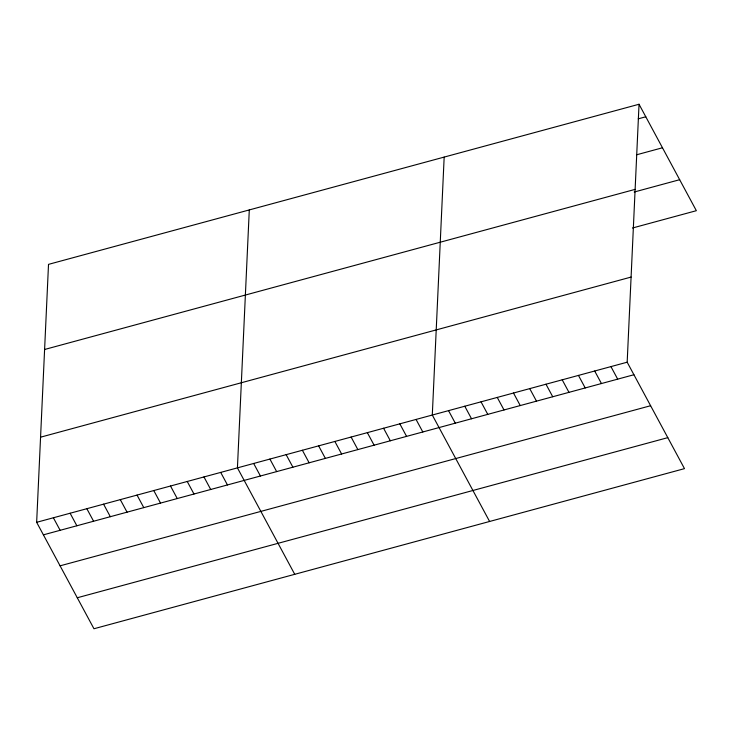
<?xml version="1.0" encoding="UTF-8"?>
<svg xmlns="http://www.w3.org/2000/svg" width="733" height="733" viewBox="0 0 733 733"><rect width="100%" height="100%" fill="white"/><g stroke="black" fill="none" stroke-linecap="round" stroke-linejoin="round"><path stroke-width="1.1" d="M639.039 104.251L627.173 362.203L684.485 468.634L93.961 628.749L36.65 522.308L48.515 264.366L639.039 104.251L696.35 210.692L632.478 228.009M249.293 209.922L237.428 467.874L294.739 574.315M444.171 157.091L432.296 415.034L489.607 521.475M638.214 118.838L645.791 116.785M636.491 154.819L662.476 147.773M44.603 349.485L635.126 189.371M634.192 192.028L679.665 179.704M40.562 437.189L631.086 277.074M36.65 522.308L627.173 362.203M43.403 534.843L633.926 374.737M60.088 565.83L650.611 405.725M77.277 597.761L667.8 437.647M610.937 366.601L617.681 379.135M594.692 371.008L601.445 383.542M578.456 375.406L585.2 387.94M562.211 379.813L568.964 392.347M545.975 384.211L552.728 396.745M529.739 388.618L536.483 401.153M513.494 393.016L520.247 405.56M497.258 397.423L504.011 409.958M481.022 401.831L487.766 414.365M464.777 406.229L471.53 418.763M448.541 410.636L455.285 423.17M416.06 419.441L422.813 431.975M399.824 423.839L406.568 436.373M383.579 428.246L390.332 440.78M367.343 432.644L374.096 445.178M351.107 437.051L357.851 449.586M334.862 441.449L341.615 453.993M318.626 445.856L325.37 458.391M302.381 450.264L309.134 462.798M286.145 454.662L292.898 467.196M269.909 459.069L276.653 471.603M253.664 463.467L260.417 476.001M220.697 472.409L227.45 484.944M203.966 476.945L210.71 489.479M187.236 481.48L193.979 494.015M170.505 486.016L177.249 498.55M153.774 490.551L160.518 503.085M137.034 495.087L143.787 507.621M120.304 499.631L127.056 512.165M103.573 504.167L110.326 516.701M86.842 508.702L93.595 521.236M70.111 513.237L76.864 525.772M53.381 517.773L60.133 530.307"/></g></svg>
